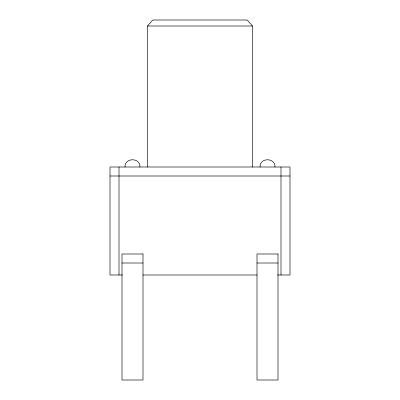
<?xml version="1.0" encoding="UTF-8"?>
<svg xmlns="http://www.w3.org/2000/svg" width="400" height="400" viewBox="0 0 400 400"><rect width="100%" height="100%" fill="white"/><g stroke="black" fill="none" stroke-linecap="round" stroke-linejoin="round"><path stroke-width="0.6" d="M125 167C124.635 157.365 140.365 157.365 140 167M260 167C259.635 157.365 275.365 157.365 275 167M147.5 167L147.5 26L152.75 20L247.25 20L252.5 26L252.5 167M147.5 26L252.5 26M110 176L290 176M122 263L143 263M257 263L278 263M122.5 275L110 275L110 167L290 167L290 275L277.5 275M143 275L257 275M281 167L281 275M119 167L119 275M143 254L122 254L122 380L143 380L143 254M278 254L257 254L257 380L278 380L278 254"/></g></svg>
